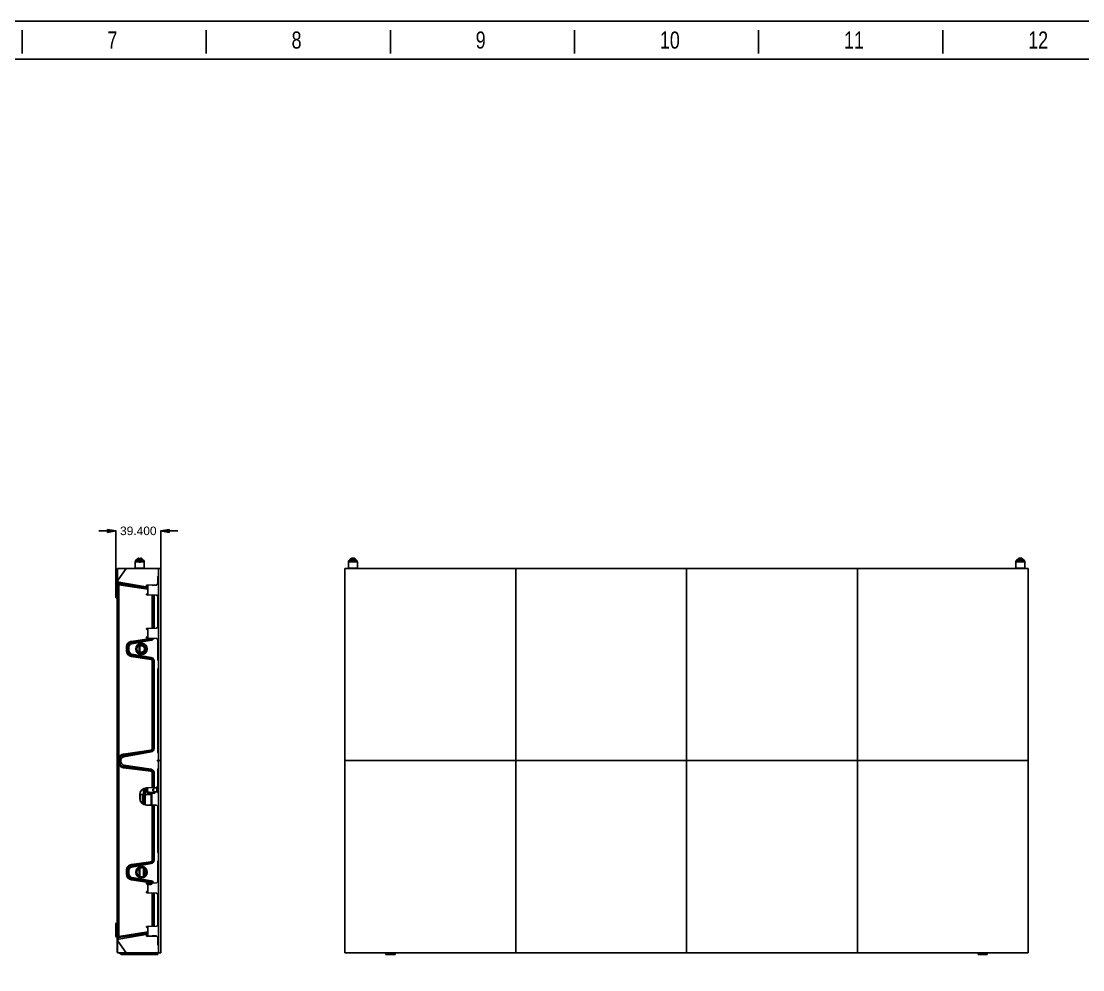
# Model space of a CAD drawing. Header units: millimetres. Extents: x 7531 to 19147, y 2539 to 6525.
# Drawn here: x 8500 to 9432, y 3041 to 3874 of the extents above; entities that cross this region are included whole.
import ezdxf

# ---------------------------------------------------------------- set-up
doc = ezdxf.new("R2010")
doc.units = ezdxf.units.MM
doc.linetypes.add('HIDDEN', pattern=[0.2, 0.1, -0.1])
for name, color, linetype in [('02___PRT_ALL_AXES', 7, 'Continuous'), ('BOARD_OUTLINE_00', 7, 'Continuous'), ('DEFAULT_2', 8, 'HIDDEN'), ('DIM', 4, 'Continuous')]:
    doc.layers.add(name, color=color, linetype=linetype)
doc.styles.add('CKSTANDARD', font='arial.ttf')
doc.styles.add('Roamns', font='romans.shx')
doc.styles.get("Standard").update_dxf_attribs({"font": 'arial.ttf'})
doc.dimstyles.new('03', dxfattribs={"dimscale": 3, "dimtxt": 2.5, "dimasz": 2.5, "dimexe": 0.125, "dimexo": 0.0625, "dimgap": 0.09, "dimtad": 0, "dimdec": 3, "dimzin": 4, "dimdsep": 46, "dimtxsty": 'Standard', "dimblk": 'CLOSED', "dimcen": 0.09, "dimclrd": 2, "dimclre": 2, "dimclrt": 4, "dimazin": 1, "dimtp": 0.01, "dimtm": 0.01, "dimtfac": 1, "dimtdec": 3, "dimtofl": 0, "dimtmove": 0, "dimatfit": 3, "dimldrblk": 'CLOSED', "dimfxl": 1, "dimtolj": 1, "dimtzin": 4, "dimarcsym": 0})

# ---------------------------------------------------------------- blocks, each defined once
blk = doc.blocks.new('_CLOSED')
at = {"color": 0, "linetype": 'ByBlock'}
for p, q in [((0, 0), (-1, 0.17)), ((-1, 0.17), (-1, -0.17)), ((-1, -0.17), (0, 0)), ((-1, 0), (0, 0))]:
    blk.add_line(p, q, dxfattribs=at)
blk = doc.blocks.new('*D100')
at = {"layer": 'Defpoints', "color": 0, "transparency": 16777216}
for p in [(8622.89, 3426.18), (8622.89, 3393.33), (8583.49, 3378.83)]:
    blk.add_point(p, dxfattribs=at)
at = {"layer": 'DIM', "color": 2, "lineweight": -2, "transparency": 16777216}
for p, q in [((8575.99, 3426.18), (8568.49, 3426.18)), ((8583.49, 3379.01), (8583.49, 3426.56)), ((8622.89, 3393.51), (8622.89, 3426.56)), ((8630.39, 3426.18), (8637.89, 3426.18))]:
    blk.add_line(p, q, dxfattribs=at)
at = {"layer": 'DIM', "color": 2, "lineweight": -2, "transparency": 16777216, "xscale": 7.5, "yscale": 7.5, "zscale": 7.5}
blk.add_blockref('_CLOSED', (8583.49, 3426.18), dxfattribs=at)
at = {"layer": 'DIM', "color": 2, "lineweight": -2, "transparency": 16777216, "xscale": 7.5, "yscale": 7.5, "zscale": 7.5, "rotation": 180}
blk.add_blockref('_CLOSED', (8622.89, 3426.18), dxfattribs=at)
at = {"layer": 'DIM', "color": 4, "transparency": 16777216, "insert": (8603.19, 3426.18), "char_height": 7.5, "attachment_point": 5}
blk.add_mtext('\\A1;39.400', dxfattribs=at)
blk = doc.blocks.new('standard template')
for p, q in [((18933, 30728), (18933, 30325)), ((22104, 30728), (22104, 30325)), ((25276, 30728), (25276, 30325)), ((28448, 30728), (28448, 30325)), ((31619, 30728), (31619, 30325)), ((34791, 30728), (34791, 30325))]:
    blk.add_line(p, q)
blk.add_lwpolyline([(37963, 4700), (-97, 4700), (-97, 30879), (37963, 30879)], close=True)
at = {"color": 7}
blk.add_lwpolyline([(456, 6674), (456, 5964), (456, 5254), (456, 30226), (37409, 30226), (37409, 5254)], dxfattribs=at)
at = {"style": 'CKSTANDARD', "width": 0.75}
for s, height, p in [('7', 295, (20403, 30408)), ('8', 295, (23575, 30408)), ('9', 295, (26746, 30408)), ('10', 294.8, (29918, 30408)), ('11', 294.8, (33090, 30408)), ('12', 294.8, (36261, 30408))]:
    blk.add_text(s, height=height, dxfattribs=at).set_placement(p)
at = {"style": 'Roamns'}
for tag, p in [('PAGE_NAME', (27466, 7594)), ('PROJECT_NAME', (27466, 6884)), ('DRAWN_NAME', (27466, 6174)), ('VERSION', (34241, 6174)), ('SELECT_DATA', (27466, 5464)), ('PAGE_NUMBER', (34241, 5464))]:
    blk.add_attdef(tag, p, '', height=285, dxfattribs=at)

msp = doc.modelspace()

# ---------------------------------------------------------------- linework, layer by layer
at = {"color": 7, "linetype": 'Continuous'}
for p, q in [((8602.45207, 3401.73953), (8601.12364, 3400.4111)), ((8603.88786, 3401.73953), (8602.45207, 3401.73953)), ((8603.88786, 3402.32531), (8603.86629, 3402.32531)), ((8603.88786, 3398.82531), (8603.88786, 3402.32531)), ((8605.08786, 3398.82531), (8605.08786, 3402.32531)), ((8605.10942, 3402.32531), (8605.08786, 3402.32531)), ((8606.52364, 3401.73953), (8605.08786, 3401.73953)), ((8606.52364, 3401.73953), (8607.85207, 3400.4111)), ((8793.48708, 3401.73953), (8789.59636, 3401.73953)), ((8791.70406, 3402.32531), (8791.37939, 3402.32531)), ((9379.48708, 3401.73953), (9375.59636, 3401.73953)), ((9377.70406, 3402.32531), (9377.37939, 3402.32531)), ((8584.92066, 3392.74799), (8584.9272, 3392.62626)), ((8584.9272, 3392.62626), (8585.80818, 3393.32531)), ((8584.9272, 3382.80815), (8584.9272, 3392.62626)), ((8585.05551, 3393.08524), (8585.00066, 3393.02835)), ((8585.05549, 3393.08527), (8585.358, 3393.32531)), ((8585.35874, 3393.32531), (8620.98786, 3393.32531)), ((8592.433, 3393.32531), (8585.62709, 3383.24353)), ((8600.53786, 3398.99689), (8600.53786, 3393.42531)), ((8603.88786, 3398.99689), (8600.53786, 3398.99689)), ((8600.53786, 3393.42531), (8608.43786, 3393.42531)), ((8601.12364, 3400.4111), (8603.88786, 3400.4111)), ((8605.08786, 3399.82531), (8603.88786, 3399.82531)), ((8605.08786, 3398.82531), (8603.88786, 3398.82531)), ((8605.08786, 3400.4111), (8607.85207, 3400.4111)), ((8608.43786, 3398.99689), (8605.08786, 3398.99689)), ((8608.43786, 3393.42531), (8608.43786, 3398.99689)), ((8620.98786, 3393.32531), (8620.98786, 3386.82531)), ((8622.88786, 3393.32531), (8622.88786, 3055.82531)), ((8784.54172, 3393.32531), (8784.54172, 3055.82531)), ((9384.54172, 3393.32531), (8784.54172, 3393.32531)), ((8787.59172, 3398.82531), (8787.59172, 3393.42531)), ((8787.63756, 3398.82531), (8787.59172, 3398.82531)), ((8787.59172, 3393.42531), (8795.49172, 3393.42531)), ((8787.63756, 3398.99689), (8787.63756, 3398.82531)), ((8795.44589, 3398.99689), (8787.63756, 3398.99689)), ((8788.23145, 3400.4111), (8788.54301, 3400.71716)), ((8788.23145, 3400.4111), (8794.852, 3400.4111)), ((8788.44136, 3400.61743), (8788.54291, 3400.71707)), ((8794.54044, 3400.71716), (8794.852, 3400.4111)), ((8794.74581, 3400.51554), (8794.852, 3400.4111)), ((8795.44589, 3398.99689), (8795.44589, 3398.82531)), ((8795.44589, 3398.82531), (8795.49172, 3398.82531)), ((8795.49172, 3398.82531), (8795.49172, 3393.42531)), ((8934.54172, 3393.32531), (8934.54172, 3055.82531)), ((9084.54172, 3393.32531), (9084.54172, 3055.82531)), ((9234.54172, 3393.32531), (9234.54172, 3055.82531)), ((9373.63756, 3398.82531), (9373.59172, 3398.82531)), ((9373.59172, 3398.82531), (9373.59172, 3393.42531)), ((9373.59172, 3393.42531), (9381.49172, 3393.42531)), ((9381.44589, 3398.99689), (9373.63756, 3398.99689)), ((9373.63756, 3398.99689), (9373.63756, 3398.82531)), ((9374.23145, 3400.4111), (9374.54301, 3400.71716)), ((9374.23145, 3400.4111), (9380.852, 3400.4111)), ((9374.44136, 3400.61743), (9374.54291, 3400.71707)), ((9380.54044, 3400.71716), (9380.852, 3400.4111)), ((9380.74581, 3400.51554), (9380.852, 3400.4111)), ((9381.44589, 3398.99689), (9381.44589, 3398.82531)), ((9381.44589, 3398.82531), (9381.49172, 3398.82531)), ((9381.49172, 3398.82531), (9381.49172, 3393.42531)), ((9384.54172, 3055.82531), (9384.54172, 3393.32531)), ((8584.48786, 3057.24038), (8584.48786, 3391.91024)), ((8585.62709, 3383.24353), (8584.9272, 3382.80815)), ((8620.98786, 3386.82531), (8620.18786, 3386.02531)), ((8620.18786, 3386.02531), (8620.18786, 3379.82932)), ((8583.48786, 3378.82531), (8583.94101, 3379.53662)), ((8583.48786, 3367.82531), (8583.48786, 3378.82531)), ((8583.48786, 3377.80019), (8583.94101, 3378.30316)), ((8583.48786, 3374.65374), (8583.94101, 3375.15671)), ((8584.48786, 3379.79162), (8583.94101, 3379.53662)), ((8583.94101, 3367.114), (8583.94101, 3379.53662)), ((8584.48786, 3378.48347), (8583.94101, 3378.30316)), ((8584.48786, 3375.33702), (8583.94101, 3375.15671)), ((8585.94859, 3378.83311), (8584.48786, 3378.83311)), ((8586.1498, 3381.26289), (8585.80367, 3381.04758)), ((8585.80367, 3381.04758), (8585.80367, 3379.92106)), ((8611.48786, 3376.07518), (8585.80367, 3379.92106)), ((8585.94859, 3378.83311), (8585.94859, 3226.87941)), ((8611.48786, 3375.00894), (8585.94859, 3378.83311)), ((8611.52298, 3376.78892), (8586.1498, 3381.26289)), ((8610.48786, 3378.57531), (8619.1882, 3378.80314)), ((8610.48786, 3378.57531), (8610.48786, 3377.8515)), ((8611.48751, 3376.82532), (8610.48786, 3377.8515)), ((8610.86673, 3377.46257), (8611.48786, 3377.44781)), ((8611.48786, 3377.04564), (8611.48786, 3378.6015)), ((8611.48786, 3371.82566), (8611.48786, 3376.79511)), ((8615.48786, 3378.45031), (8615.48786, 3378.70624)), ((8615.48786, 3378.45031), (8619.28786, 3378.45031)), ((8619.1882, 3378.80314), (8620.18786, 3379.82932)), ((8619.28786, 3378.90544), (8619.28786, 3378.45031)), ((8620.88786, 3312.30031), (8620.88786, 3381.32281)), ((8583.48786, 3367.82531), (8583.94101, 3367.114)), ((8584.48786, 3366.85901), (8583.94101, 3367.114)), ((8610.48786, 3370.79913), (8611.48751, 3371.8253)), ((8610.48786, 3370.79913), (8610.48786, 3370.07531)), ((8610.48786, 3370.07531), (8619.1882, 3369.84749)), ((8611.48786, 3371.82531), (8611.48786, 3370.32699)), ((8615.36273, 3340.70297), (8615.36273, 3369.94766)), ((8616.38413, 3340.72971), (8616.38413, 3369.92091)), ((8616.98786, 3340.74552), (8616.98786, 3369.9051)), ((8620.18786, 3368.82131), (8619.1882, 3369.84749)), ((8620.88786, 3369.37531), (8619.64817, 3369.37531)), ((8620.63786, 3368.88531), (8620.12551, 3368.88531)), ((8620.18786, 3368.82131), (8620.18786, 3341.82932)), ((8620.88786, 3368.62531), (8620.18786, 3368.62531)), ((8620.18786, 3366.62531), (8620.88786, 3366.62531)), ((8620.18786, 3366.36531), (8620.63786, 3366.36531)), ((8620.18786, 3365.87531), (8620.88786, 3365.87531)), ((8620.48786, 3368.88531), (8620.48786, 3368.62531)), ((8620.48786, 3366.62531), (8620.48786, 3366.36531)), ((8620.56786, 3368.82531), (8620.66786, 3368.82531)), ((8620.56786, 3366.42531), (8620.66786, 3366.42531)), ((8620.58786, 3368.62531), (8620.58786, 3368.82531)), ((8620.58786, 3366.42531), (8620.58786, 3366.62531)), ((8620.59786, 3366.62531), (8620.59786, 3368.62531)), ((8620.63786, 3369.37531), (8620.63786, 3370.40031)), ((8620.63786, 3370.40031), (8620.88786, 3370.40031)), ((8620.63786, 3369.17531), (8620.63786, 3368.88531)), ((8620.88786, 3369.17531), (8620.63786, 3369.17531)), ((8620.63786, 3366.36531), (8620.63786, 3366.07531)), ((8620.88786, 3366.07531), (8620.63786, 3366.07531)), ((8620.63786, 3365.87531), (8620.63786, 3364.85031)), ((8620.88786, 3364.85031), (8620.63786, 3364.85031)), ((8620.66786, 3369.17531), (8620.66786, 3368.82531)), ((8620.66786, 3368.88531), (8620.88786, 3368.88531)), ((8620.66786, 3366.42531), (8620.66786, 3366.07531)), ((8620.66786, 3366.36531), (8620.88786, 3366.36531)), ((8620.83786, 3369.17531), (8620.83786, 3368.88531)), ((8620.83786, 3366.07531), (8620.83786, 3366.36531)), ((8610.48786, 3340.57531), (8619.1882, 3340.80314)), ((8610.48786, 3340.57531), (8610.48786, 3339.8515)), ((8611.48751, 3338.82532), (8610.48786, 3339.8515)), ((8611.48786, 3339.12521), (8611.18783, 3339.13296)), ((8611.48786, 3340.32466), (8611.48786, 3338.82531)), ((8611.48786, 3338.82497), (8611.48786, 3333.82566)), ((8619.1882, 3340.80314), (8620.18786, 3341.82932)), ((8614.25401, 3331.80588), (8597.13427, 3329.24242)), ((8614.39892, 3330.76134), (8597.27919, 3328.19788)), ((8597.27919, 3328.19788), (8597.46691, 3327.13324)), ((8597.46691, 3327.13324), (8614.5088, 3330.13819)), ((8610.48786, 3332.79913), (8611.48751, 3333.8253)), ((8610.48786, 3332.79913), (8610.48786, 3332.07531)), ((8610.48786, 3332.07531), (8619.1882, 3331.84749)), ((8611.18782, 3333.51766), (8611.48786, 3333.52542)), ((8611.48786, 3333.61664), (8611.48786, 3332.32596)), ((8614.5088, 3330.13819), (8614.39892, 3330.76134)), ((8620.18786, 3330.82131), (8619.1882, 3331.84749)), ((8620.18786, 3330.82131), (8620.18786, 3313.00031)), ((8592.77115, 3324.17882), (8592.77115, 3320.97181)), ((8592.77115, 3324.17882), (8594.98786, 3324.17882)), ((8592.77115, 3320.97181), (8594.98786, 3320.97181)), ((8593.79255, 3324.17882), (8593.79255, 3320.97181)), ((8594.98786, 3320.97181), (8594.98786, 3324.17882)), ((8597.27919, 3316.95275), (8597.46691, 3318.01738)), ((8614.5088, 3315.01244), (8597.46691, 3318.01738)), ((8603.91926, 3325.992), (8603.91926, 3319.15864)), ((8604.48786, 3326.27717), (8604.48786, 3318.87345)), ((8597.13427, 3315.9082), (8614.25401, 3313.34474)), ((8597.27919, 3316.95275), (8614.39892, 3314.38929)), ((8614.5088, 3315.01244), (8614.39892, 3314.38929)), ((8615.36273, 3312.05801), (8615.36273, 3235.09261)), ((8615.36273, 3312.05801), (8616.98786, 3312.05801)), ((8616.38413, 3312.05801), (8616.38413, 3235.09261)), ((8616.98786, 3235.09261), (8616.98786, 3312.05801)), ((8620.98786, 3312.20031), (8620.18786, 3313.00031)), ((8620.88786, 3314.95031), (8620.98786, 3314.95031)), ((8620.88786, 3312.95031), (8620.98786, 3312.95031)), ((8620.98786, 3314.95031), (8620.98786, 3302.95031)), ((8620.98786, 3305.70031), (8620.18786, 3304.90031)), ((8620.18786, 3304.90031), (8620.18786, 3231.87531)), ((8620.88786, 3236.57781), (8620.88786, 3305.60031)), ((8620.88786, 3304.95031), (8620.98786, 3304.95031)), ((8620.88786, 3302.95031), (8620.98786, 3302.95031)), ((8620.63786, 3252.02531), (8620.63786, 3253.05031)), ((8620.63786, 3253.05031), (8620.88786, 3253.05031)), ((8620.88786, 3252.02531), (8620.18786, 3252.02531)), ((8620.63786, 3251.53531), (8620.18786, 3251.53531)), ((8620.88786, 3251.27531), (8620.18786, 3251.27531)), ((8620.18786, 3249.27531), (8620.88786, 3249.27531)), ((8620.18786, 3249.01531), (8620.63786, 3249.01531)), ((8620.18786, 3248.52531), (8620.88786, 3248.52531)), ((8620.48786, 3251.53531), (8620.48786, 3251.27531)), ((8620.48786, 3249.27531), (8620.48786, 3249.01531)), ((8620.56786, 3251.47531), (8620.66786, 3251.47531)), ((8620.56786, 3249.07531), (8620.66786, 3249.07531)), ((8620.58786, 3251.27531), (8620.58786, 3251.47531)), ((8620.58786, 3249.07531), (8620.58786, 3249.27531)), ((8620.59786, 3249.27531), (8620.59786, 3251.27531)), ((8620.63786, 3251.82531), (8620.63786, 3251.53531)), ((8620.88786, 3251.82531), (8620.63786, 3251.82531)), ((8620.63786, 3249.01531), (8620.63786, 3248.72531)), ((8620.88786, 3248.72531), (8620.63786, 3248.72531)), ((8620.63786, 3248.52531), (8620.63786, 3247.50031)), ((8620.88786, 3247.50031), (8620.63786, 3247.50031)), ((8620.66786, 3251.82531), (8620.66786, 3251.47531)), ((8620.66786, 3251.53531), (8620.88786, 3251.53531)), ((8620.66786, 3249.07531), (8620.66786, 3248.72531)), ((8620.66786, 3249.01531), (8620.88786, 3249.01531)), ((8620.83786, 3251.82531), (8620.83786, 3251.53531)), ((8620.83786, 3248.72531), (8620.83786, 3249.01531)), ((8615.36273, 3235.09261), (8616.98786, 3235.09261)), ((8585.94859, 3226.87941), (8584.48786, 3226.87942)), ((8587.98786, 3224.94453), (8584.48786, 3224.94453)), ((8585.76576, 3224.94453), (8585.76576, 3223.56193)), ((8586.60432, 3224.94453), (8586.60432, 3223.56193)), ((8587.98786, 3223.56193), (8587.98786, 3224.94453)), ((8614.25401, 3233.80588), (8590.1023, 3230.18948)), ((8614.39892, 3232.76134), (8590.24721, 3229.14493)), ((8590.24721, 3229.14493), (8590.46691, 3227.89895)), ((8590.46691, 3227.89895), (8614.5088, 3232.13819)), ((8614.5088, 3232.13819), (8614.39892, 3232.76134)), ((8620.98786, 3231.07531), (8620.18786, 3231.87531)), ((9384.54172, 3224.57531), (8784.54172, 3224.57531)), ((8587.98786, 3223.56193), (8584.48786, 3223.56193)), ((8585.9486, 3221.62711), (8584.48786, 3221.62712)), ((8585.9486, 3221.62711), (8585.94859, 3070.31751)), ((8590.22725, 3218.29979), (8614.22335, 3215.28782)), ((8590.34738, 3219.34841), (8590.53702, 3220.596)), ((8590.34738, 3219.34841), (8614.34348, 3216.33643)), ((8614.4387, 3216.9628), (8590.53702, 3220.596)), ((8614.4387, 3216.9628), (8614.34348, 3216.33643)), ((8620.98786, 3218.07531), (8620.18786, 3217.27531)), ((8620.18786, 3217.27531), (8620.18786, 3201.84936)), ((8615.36273, 3213.99687), (8616.98786, 3213.99687)), ((8615.36273, 3213.99687), (8615.36273, 3200.76513)), ((8616.38413, 3213.99687), (8616.38413, 3200.78296)), ((8616.98786, 3200.7935), (8616.98786, 3213.99687)), ((8620.88786, 3143.55031), (8620.88786, 3212.57281)), ((8607.63786, 3186.20152), (8607.63786, 3199.94911)), ((8609.23786, 3200.54233), (8609.23786, 3185.6083)), ((8610.20786, 3199.87531), (8609.23786, 3199.87531)), ((8609.33786, 3200.42531), (8609.28786, 3200.47531)), ((8609.28786, 3200.42531), (8609.53786, 3200.42531)), ((8609.28786, 3197.32531), (8609.53786, 3197.32531)), ((8609.28786, 3197.27531), (8609.33786, 3197.32531)), ((8611.18786, 3197.12531), (8609.28786, 3197.12531)), ((8609.45786, 3200.07531), (8609.45786, 3200.42531)), ((8609.53786, 3200.07531), (8609.45786, 3200.07531)), ((8609.53786, 3197.67531), (8609.45786, 3197.67531)), ((8609.45786, 3197.32531), (8609.45786, 3197.67531)), ((8609.47786, 3200.07531), (8609.47786, 3199.87531)), ((8609.47786, 3197.87531), (8609.47786, 3197.67531)), ((8609.52786, 3199.87531), (8609.52786, 3197.87531)), ((8609.52786, 3197.87531), (8610.20786, 3197.87531)), ((8609.53786, 3200.42531), (8609.53786, 3199.87531)), ((8609.53786, 3197.87531), (8609.53786, 3197.32531)), ((8610.40786, 3199.67531), (8610.20786, 3199.87531)), ((8610.20786, 3197.87531), (8610.40786, 3198.07531)), ((8610.38314, 3200.67822), (8619.18801, 3200.8319)), ((8610.40786, 3199.67531), (8610.40786, 3198.07531)), ((8611.18786, 3194.67531), (8611.18786, 3200.62531)), ((8611.18786, 3196.95531), (8613.08786, 3196.95531)), ((8611.18786, 3196.75531), (8612.59786, 3196.75531)), ((8612.28786, 3196.75531), (8612.28786, 3196.55531)), ((8612.59786, 3196.55531), (8612.59786, 3196.75531)), ((8613.08786, 3196.95531), (8613.43786, 3196.60531)), ((8615.84786, 3199.62531), (8616.59786, 3199.62531)), ((8615.84786, 3198.12531), (8615.84786, 3199.62531)), ((8616.59786, 3198.12531), (8615.84786, 3198.12531)), ((8616.04786, 3198.12531), (8616.04786, 3199.62531)), ((8616.59786, 3197.02531), (8616.59786, 3200.72531)), ((8616.59786, 3200.62531), (8620.88786, 3200.62531)), ((8616.59786, 3197.12531), (8620.88786, 3197.12531)), ((8617.08786, 3197.02531), (8616.59786, 3197.02531)), ((8617.08786, 3197.02531), (8617.58786, 3196.52531)), ((8617.08786, 3197.02531), (8617.08786, 3196.12531)), ((8619.18801, 3200.8319), (8620.18786, 3201.84936)), ((8619.56786, 3197.12531), (8619.56786, 3200.62531)), ((8620.63786, 3200.13531), (8619.56786, 3200.13531)), ((8619.56786, 3197.61531), (8620.63786, 3197.61531)), ((8619.91786, 3199.87531), (8619.71786, 3199.67531)), ((8619.71786, 3198.07531), (8619.71786, 3199.67531)), ((8619.71786, 3198.07531), (8619.91786, 3197.87531)), ((8620.88786, 3199.87531), (8619.91786, 3199.87531)), ((8619.91786, 3197.87531), (8620.88786, 3197.87531)), ((8620.48786, 3200.13531), (8620.48786, 3199.87531)), ((8620.48786, 3197.87531), (8620.48786, 3197.61531)), ((8620.56786, 3200.07531), (8620.66786, 3200.07531)), ((8620.56786, 3197.67531), (8620.66786, 3197.67531)), ((8620.58786, 3199.87531), (8620.58786, 3200.07531)), ((8620.58786, 3197.67531), (8620.58786, 3197.87531)), ((8620.59786, 3197.87531), (8620.59786, 3199.87531)), ((8620.63786, 3201.65031), (8620.88786, 3201.65031)), ((8620.63786, 3200.62531), (8620.63786, 3201.65031)), ((8620.88786, 3200.42531), (8620.63786, 3200.42531)), ((8620.63786, 3200.42531), (8620.63786, 3200.13531)), ((8620.63786, 3197.61531), (8620.63786, 3197.32531)), ((8620.88786, 3197.32531), (8620.63786, 3197.32531)), ((8620.63786, 3197.12531), (8620.63786, 3196.10031)), ((8620.66786, 3200.42531), (8620.66786, 3200.07531)), ((8620.66786, 3200.13531), (8620.88786, 3200.13531)), ((8620.66786, 3197.67531), (8620.66786, 3197.32531)), ((8620.66786, 3197.61531), (8620.88786, 3197.61531)), ((8620.83786, 3200.42531), (8620.83786, 3200.13531)), ((8620.83786, 3197.32531), (8620.83786, 3197.61531)), ((8604.48786, 3191.4715), (8604.48786, 3194.67913)), ((8605.23786, 3194.74962), (8607.43786, 3194.74962)), ((8605.23786, 3194.74962), (8605.23786, 3188.5768)), ((8605.43636, 3188.24962), (8607.43786, 3188.24962)), ((8605.93786, 3187.56784), (8605.93786, 3188.24962)), ((8607.63786, 3194.39962), (8607.13786, 3194.39962)), ((8607.13786, 3194.39962), (8607.13786, 3188.59962)), ((8607.63786, 3188.59962), (8607.13786, 3188.59962)), ((8607.33786, 3188.24962), (8607.33786, 3187.32326)), ((8607.63786, 3187.32326), (8607.33786, 3187.32326)), ((8607.43786, 3194.74962), (8607.43786, 3194.39962)), ((8607.43786, 3188.59962), (8607.43786, 3188.24962)), ((8609.28786, 3196.02531), (8609.23786, 3196.02531)), ((8609.28786, 3195.42531), (8609.23786, 3195.42531)), ((8609.23786, 3193.90531), (8609.38786, 3193.90531)), ((8609.28786, 3194.67531), (8613.58786, 3194.67531)), ((8609.38786, 3194.67531), (8609.38786, 3193.90531)), ((8612.59786, 3196.55531), (8611.18786, 3196.55531)), ((8611.73786, 3195.97531), (8611.18786, 3195.97531)), ((8611.73786, 3195.97531), (8611.73786, 3195.47531)), ((8613.33786, 3195.68531), (8611.73786, 3195.68531)), ((8611.73786, 3195.47531), (8613.58786, 3195.47531)), ((8613.33786, 3195.47531), (8613.33786, 3195.68531)), ((8613.43786, 3196.60531), (8615.43786, 3196.60531)), ((8613.58786, 3194.67531), (8613.58786, 3195.47531)), ((8614.56402, 3185.39943), (8614.56402, 3196.60531)), ((8614.58786, 3196.60531), (8614.58786, 3196.12531)), ((8614.58786, 3196.12531), (8617.58786, 3196.12531)), ((8615.03786, 3185.39116), (8615.03786, 3196.12531)), ((8615.43786, 3196.60531), (8616.59786, 3196.12531)), ((8617.58786, 3196.12531), (8617.58786, 3196.52531)), ((8620.88786, 3196.10031), (8620.63786, 3196.10031)), ((8610.38314, 3185.47241), (8619.18801, 3185.31872)), ((8615.36273, 3185.38549), (8615.36273, 3137.09261)), ((8616.38413, 3185.36766), (8616.38413, 3137.09261)), ((8616.98786, 3137.09261), (8616.98786, 3185.35712)), ((8620.18786, 3184.30127), (8619.18801, 3185.31872)), ((8620.18786, 3184.30127), (8620.18786, 3144.25031)), ((8620.98786, 3143.45031), (8620.18786, 3144.25031)), ((8620.88786, 3146.20031), (8620.98786, 3146.20031)), ((8620.88786, 3144.20031), (8620.98786, 3144.20031)), ((8620.98786, 3146.20031), (8620.98786, 3134.20031)), ((8614.25401, 3135.80588), (8597.13427, 3133.24242)), ((8614.39892, 3134.76134), (8597.27919, 3132.19788)), ((8597.27919, 3132.19788), (8597.46691, 3131.13324)), ((8597.46691, 3131.13324), (8614.5088, 3134.13819)), ((8614.5088, 3134.13819), (8614.39892, 3134.76134)), ((8615.36273, 3137.09261), (8616.98786, 3137.09261)), ((8620.98786, 3136.95031), (8620.18786, 3136.15031)), ((8620.18786, 3136.15031), (8620.18786, 3118.32932)), ((8620.88786, 3067.82781), (8620.88786, 3136.85031)), ((8620.88786, 3136.20031), (8620.98786, 3136.20031)), ((8620.88786, 3134.20031), (8620.98786, 3134.20031)), ((8592.77115, 3128.17882), (8594.98786, 3128.17882)), ((8592.77115, 3128.17882), (8592.77115, 3124.97181)), ((8592.77115, 3124.97181), (8594.98786, 3124.97181)), ((8593.79255, 3128.17882), (8593.79255, 3124.97181)), ((8594.98786, 3124.97181), (8594.98786, 3128.17882)), ((8603.91926, 3129.992), (8603.91926, 3123.15864)), ((8604.48786, 3130.27717), (8604.48786, 3122.87345)), ((8607.63786, 3122.93815), (8607.63786, 3130.21247)), ((8609.23786, 3128.90087), (8609.23786, 3124.24978)), ((8609.69191, 3128.07398), (8609.23786, 3128.07398)), ((8597.13427, 3119.9082), (8614.25401, 3117.34474)), ((8597.27919, 3120.95275), (8597.46691, 3122.01738)), ((8597.27919, 3120.95275), (8614.39892, 3118.38929)), ((8614.5088, 3119.01244), (8597.46691, 3122.01738)), ((8610.48786, 3117.07531), (8619.1882, 3117.30314)), ((8610.48786, 3116.3515), (8610.48786, 3117.07531)), ((8611.48751, 3115.32532), (8610.48786, 3116.3515)), ((8611.48786, 3115.62521), (8611.18783, 3115.63296)), ((8614.56402, 3115.85445), (8611.4843, 3115.69304)), ((8611.48786, 3116.82466), (8611.48786, 3115.32531)), ((8611.48786, 3115.32497), (8611.48786, 3110.32566)), ((8614.5088, 3119.01244), (8614.39892, 3118.38929)), ((8614.56402, 3115.85445), (8614.56402, 3117.18205)), ((8615.03786, 3116.35376), (8615.03786, 3117.19446)), ((8619.1882, 3117.30314), (8620.18786, 3118.32932)), ((8610.48786, 3109.29913), (8611.48751, 3110.3253)), ((8610.48786, 3108.57531), (8610.48786, 3109.29913)), ((8610.48786, 3108.57531), (8619.1882, 3108.34749)), ((8611.48786, 3110.02542), (8611.18783, 3110.01767)), ((8611.48786, 3110.11703), (8611.48786, 3108.82596)), ((8615.36273, 3079.20297), (8615.36273, 3108.44766)), ((8616.38413, 3079.22971), (8616.38413, 3108.42091)), ((8616.98786, 3079.24552), (8616.98786, 3108.4051)), ((8620.18786, 3107.32131), (8619.1882, 3108.34749)), ((8620.18786, 3107.32131), (8620.18786, 3080.32932)), ((8583.48786, 3081.32531), (8583.94101, 3082.03662)), ((8583.48786, 3070.32531), (8583.48786, 3081.32531)), ((8584.48786, 3082.29162), (8583.94101, 3082.03662)), ((8583.94101, 3069.614), (8583.94101, 3082.03662)), ((8610.48786, 3079.07531), (8619.1882, 3079.30314)), ((8610.48786, 3078.3515), (8610.48786, 3079.07531)), ((8611.48751, 3077.32532), (8610.48786, 3078.3515)), ((8611.48786, 3078.82363), (8611.48786, 3077.32531)), ((8611.48786, 3077.32497), (8611.48786, 3072.35551)), ((8619.1882, 3079.30314), (8620.18786, 3080.32932)), ((8619.64817, 3079.77531), (8620.88786, 3079.77531)), ((8620.12551, 3080.26531), (8620.63786, 3080.26531)), ((8620.88786, 3083.27531), (8620.18786, 3083.27531)), ((8620.63786, 3082.78531), (8620.18786, 3082.78531)), ((8620.88786, 3082.52531), (8620.18786, 3082.52531)), ((8620.18786, 3080.52531), (8620.88786, 3080.52531)), ((8620.48786, 3082.78531), (8620.48786, 3082.52531)), ((8620.48786, 3080.52531), (8620.48786, 3080.26531)), ((8620.56786, 3082.72531), (8620.66786, 3082.72531)), ((8620.56786, 3080.32531), (8620.66786, 3080.32531)), ((8620.58786, 3082.52531), (8620.58786, 3082.72531)), ((8620.58786, 3080.32531), (8620.58786, 3080.52531)), ((8620.59786, 3080.52531), (8620.59786, 3082.52531)), ((8620.63786, 3084.30031), (8620.88786, 3084.30031)), ((8620.63786, 3083.27531), (8620.63786, 3084.30031)), ((8620.88786, 3083.07531), (8620.63786, 3083.07531)), ((8620.63786, 3083.07531), (8620.63786, 3082.78531)), ((8620.63786, 3080.26531), (8620.63786, 3079.97531)), ((8620.88786, 3079.97531), (8620.63786, 3079.97531)), ((8620.63786, 3079.77531), (8620.63786, 3078.75031)), ((8620.88786, 3078.75031), (8620.63786, 3078.75031)), ((8620.66786, 3083.07531), (8620.66786, 3082.72531)), ((8620.66786, 3082.78531), (8620.88786, 3082.78531)), ((8620.66786, 3080.32531), (8620.66786, 3079.97531)), ((8620.66786, 3080.26531), (8620.88786, 3080.26531)), ((8620.83786, 3083.07531), (8620.83786, 3082.78531)), ((8620.83786, 3079.97531), (8620.83786, 3080.26531)), ((8583.48786, 3074.49689), (8583.94101, 3073.99391)), ((8583.48786, 3071.35044), (8583.94101, 3070.84747)), ((8583.48786, 3070.32531), (8583.94101, 3069.614)), ((8584.48786, 3073.8136), (8583.94101, 3073.99391)), ((8584.48786, 3070.66716), (8583.94101, 3070.84747)), ((8584.48786, 3069.35901), (8583.94101, 3069.614)), ((8585.94859, 3070.31751), (8584.48786, 3070.31751)), ((8584.9272, 3066.34248), (8585.62709, 3065.9071)), ((8584.9272, 3056.52436), (8584.9272, 3066.34248)), ((8585.80367, 3069.22957), (8611.48786, 3073.07544)), ((8585.80367, 3069.22957), (8585.80367, 3068.10305)), ((8585.80367, 3068.10305), (8586.1498, 3067.88773)), ((8585.94859, 3070.31751), (8611.48786, 3074.14169)), ((8586.1498, 3067.88773), (8611.52298, 3072.36171)), ((8610.48786, 3071.29913), (8611.52298, 3072.36171)), ((8610.48786, 3070.57531), (8610.48786, 3071.29913)), ((8619.1882, 3070.34749), (8610.48786, 3070.57531)), ((8611.48786, 3071.70281), (8610.86673, 3071.68805)), ((8611.48786, 3070.54913), (8611.48786, 3072.32531)), ((8615.48786, 3070.70031), (8619.28786, 3070.70031)), ((8615.48786, 3070.44438), (8615.48786, 3070.70028)), ((8620.18786, 3069.32131), (8619.1882, 3070.34749)), ((8619.28786, 3070.70027), (8619.28786, 3070.24519)), ((8620.18786, 3069.32131), (8620.18786, 3063.12531)), ((8592.433, 3055.82531), (8585.62709, 3065.9071)), ((8620.98786, 3062.32531), (8620.18786, 3063.12531)), ((8620.98786, 3062.32531), (8620.98786, 3055.82531)), ((8584.92065, 3056.40289), (8584.9272, 3056.52436)), ((8585.80818, 3055.82531), (8584.9272, 3056.52436)), ((8585.358, 3055.82531), (8585.05549, 3056.06535)), ((8620.98786, 3055.82531), (8585.35874, 3055.82531)), ((8586.48786, 3055.82531), (8588.48786, 3054.32531)), ((8620.18786, 3054.32531), (8588.48786, 3054.32531)), ((8620.18786, 3055.82531), (8620.18786, 3054.32531)), ((8784.54172, 3055.82531), (9384.54172, 3055.82531)), ((8820.51554, 3055.82531), (8820.54172, 3054.32531)), ((8820.54172, 3054.32531), (8828.54172, 3054.32531)), ((8828.56791, 3055.82531), (8828.54172, 3054.32531)), ((9340.51554, 3055.82531), (9340.54172, 3054.32531)), ((9340.54172, 3054.32531), (9348.54172, 3054.32531)), ((9348.56791, 3055.82531), (9348.54172, 3054.32531))]:
    msp.add_line(p, q, dxfattribs=at)
for centre, radius in [((8605.98786, 3322.57531), 5), ((8605.98786, 3322.57531), 4), ((8605.98786, 3126.57531), 5), ((8605.98786, 3126.57531), 4)]:
    msp.add_circle(centre, radius, dxfattribs=at)
for centre, radius, start, end in [((8603.86628, 3400.32531), 2, 90, 135), ((8605.10943, 3400.32531), 2, 45, 90), ((8840.05553, 3348.94786), 73.028, 133.70587307, 133.96344633), ((8790.96794, 3400.30412), 1.98535, 131.38471452, 133.69744041), ((8791.36922, 3388.21644), 14.10888, 89.95869278, 90.41134236), ((8791.36921, 3388.21795), 14.10737, 89.95865651, 90.41135459), ((8791.71423, 3388.21644), 14.10888, 89.58865764, 90.04130722), ((8791.71424, 3388.21795), 14.10737, 89.58864541, 90.04134349), ((8792.11547, 3400.30409), 1.98539, 46.30255137, 48.61522337), ((8743.02809, 3348.94804), 73.02774, 46.03655322, 46.2941274), ((9426.05553, 3348.94786), 73.028, 133.70587307, 133.96344633), ((9376.96794, 3400.30412), 1.98535, 131.38471452, 133.69744041), ((9377.36922, 3388.21644), 14.10888, 89.95869278, 90.41134236), ((9377.36921, 3388.21795), 14.10737, 89.95865651, 90.41135459), ((9377.71423, 3388.21644), 14.10888, 89.58865764, 90.04130722), ((9377.71424, 3388.21795), 14.10737, 89.58864541, 90.04134349), ((9378.11547, 3400.30409), 1.98539, 46.30255137, 48.61522337), ((9329.02809, 3348.94804), 73.02774, 46.03655322, 46.2941274), ((8585.98786, 3391.91024), 1.5, 128.35711554, 180), ((8602.53786, 3398.99689), 2, 135, 180), ((8606.43786, 3398.99689), 2, 0, 45), ((8788.59172, 3398.82531), 1, 161.47484867, 180), ((8789.61446, 3398.99678), 1.97691, 175.75694719, 179.99697706), ((8883.5721, 3303.92927), 135.64079, 133.99327317, 134.47466165), ((8699.51099, 3303.92891), 135.6413, 45.52533925, 46.0067259), ((8794.49172, 3398.82531), 1, 0, 18.52515114), ((8793.46898, 3398.99678), 1.97691, 0.00302294, 4.24305271), ((9374.59172, 3398.82531), 1, 161.47484867, 180), ((9375.61446, 3398.99678), 1.97691, 175.75694719, 179.99697706), ((9469.5721, 3303.92927), 135.64079, 133.99327317, 134.47466165), ((9285.51099, 3303.92891), 135.6413, 45.52533925, 46.0067259), ((9380.49172, 3398.82531), 1, 0, 18.52515114), ((9379.46898, 3398.99678), 1.97691, 0.00302294, 4.24305271), ((8620.56786, 3368.72531), 0.1, 90, 143.26172897), ((8620.56786, 3368.72531), 0.1, 216.73704351, 270), ((8620.56786, 3366.52531), 0.1, 90, 143.26172897), ((8620.56786, 3366.52531), 0.1, 216.73704351, 270), ((8620.53786, 3368.98531), 0.35, 278.2132107, 343.39736196), ((8620.53786, 3366.26531), 0.35, 16.29090732, 81.7867893), ((8597.98786, 3324.17882), 3, 100, 180), ((8560.4413, 3323.74928), 54.41246, 7.8512107, 8.51482785), ((8581.2668, 3326.62745), 33.38902, 7.11203505, 7.84023105), ((8613.98786, 3333.09261), 3, 280, 336.813785), ((8614.02103, 3333.09392), 2.36347, 325.62591632, 330.46809554), ((8597.89177, 3320.97255), 5.12065, 180.00829484, 261.49308141), ((8597.85284, 3320.97236), 4.06032, 180.00785239, 261.8779868), ((8597.98786, 3320.97181), 3, 180, 260), ((8605.98786, 3322.57531), 2.75, 236.84810028, 123.15189872), ((8613.98786, 3312.05801), 3, 0, 80), ((8620.56786, 3251.37531), 0.1, 90, 143.26172897), ((8620.56786, 3251.37531), 0.1, 216.73704351, 270), ((8620.56786, 3249.17531), 0.1, 90, 143.26172897), ((8620.56786, 3249.17531), 0.1, 216.73704351, 270), ((8620.53786, 3251.63531), 0.35, 278.2132107, 343.39736196), ((8620.53786, 3248.91531), 0.35, 16.29090732, 81.7867893), ((8613.98786, 3235.09261), 3, 280, 0), ((8590.98786, 3224.94453), 3, 100, 180), ((8590.84809, 3223.56259), 4.24381, 180.00891057, 263.22410512), ((8590.98786, 3223.56193), 3, 180, 261.35686041), ((8613.98786, 3213.99687), 3, 0, 81.35686041), ((8610.48786, 3194.67913), 6, 91, 180), ((8612.59786, 3196.11531), 0.64, 317.75274233, 90.00000871), ((8620.56786, 3199.97531), 0.1, 90, 143.26172897), ((8620.56786, 3199.97531), 0.1, 216.73704351, 270), ((8620.56786, 3197.77531), 0.1, 90, 143.26172897), ((8620.56786, 3197.77531), 0.1, 216.73704351, 270), ((8620.53786, 3200.23531), 0.35, 278.2132107, 343.39736196), ((8620.53786, 3197.51531), 0.35, 16.29090732, 81.7867893), ((8610.48786, 3191.4715), 6, 180, 269), ((8612.59786, 3196.11531), 0.44, 282.19002439, 90.00000871), ((8613.98786, 3137.09261), 3, 280, 0), ((8597.89177, 3124.97255), 5.12065, 180.00829484, 261.49308141), ((8597.85284, 3124.97236), 4.06032, 180.00785239, 261.8779868), ((8597.98786, 3128.17882), 3, 100, 180), ((8597.98786, 3124.97181), 3, 180, 260), ((8560.44131, 3125.40134), 54.41245, 351.48517201, 352.14878932), ((8581.26681, 3122.52318), 33.38901, 352.15976897, 352.88796513), ((8613.98786, 3116.05801), 3, 23.186215, 80), ((8614.53786, 3116.35376), 0.5, 273, 0), ((8620.56786, 3082.62531), 0.1, 90, 143.26172897), ((8620.56786, 3082.62531), 0.1, 216.73704351, 270), ((8620.56786, 3080.42531), 0.1, 90, 143.26172897), ((8620.56786, 3080.42531), 0.1, 216.73704351, 270), ((8620.53786, 3082.88531), 0.35, 278.2132107, 343.39736196), ((8620.53786, 3080.16531), 0.35, 16.29090732, 81.7867893), ((8585.98786, 3057.24038), 1.5, 180, 231.64288447), ((8585.65857, 3057.60911), 1.30828, 231.20115183, 236.01101572)]:
    msp.add_arc(centre, radius, start, end, dxfattribs=at)
for centre, major_axis, start_param, end_param in [((8587.68298, 3383.1466), (-2.29387, -1.42693), 5.390403777, 6.837591462), ((8587.68298, 3066.00403), (2.29387, -1.42693), 8.870371806, 10.317559491)]:
    msp.add_ellipse(centre, major_axis=major_axis, ratio=0.555252671, start_param=start_param, end_param=end_param, dxfattribs=at)
for points, knots in [([(8789.65541, 3401.79371), (8789.76392, 3401.88932), (8790.00268, 3402.0573), (8790.40517, 3402.22729), (8790.76191, 3402.2991), (8791.05066, 3402.32147), (8791.19551, 3402.32438), (8791.26793, 3402.32495)], [0, 0, 0, 0, 0.249910383, 0.499800435, 0.749754524, 0.874871382, 1, 1, 1, 1]), ([(8791.81552, 3402.32495), (8791.88794, 3402.32438), (8792.03279, 3402.32147), (8792.32154, 3402.2991), (8792.67828, 3402.22729), (8793.08077, 3402.0573), (8793.31953, 3401.88932), (8793.42804, 3401.79371)], [0, 0, 0, 0, 0.125128797, 0.250245895, 0.500201427, 0.750091747, 1, 1, 1, 1]), ([(9375.65541, 3401.79371), (9375.76392, 3401.88932), (9376.00268, 3402.0573), (9376.40517, 3402.22729), (9376.76191, 3402.2991), (9377.05066, 3402.32147), (9377.19551, 3402.32438), (9377.26793, 3402.32495)], [0, 0, 0, 0, 0.249910383, 0.499800435, 0.749754524, 0.874871382, 1, 1, 1, 1]), ([(9377.81552, 3402.32495), (9377.88794, 3402.32438), (9378.03279, 3402.32147), (9378.32154, 3402.2991), (9378.67828, 3402.22729), (9379.08077, 3402.0573), (9379.31953, 3401.88932), (9379.42804, 3401.79371)], [0, 0, 0, 0, 0.125128797, 0.250245895, 0.500201427, 0.750091747, 1, 1, 1, 1]), ([(8584.48786, 3391.91024), (8584.48786, 3392.0449), (8584.58104, 3392.33653), (8584.79949, 3392.54006), (8584.9272, 3392.62626)], [0, 0, 0, 0, 0.466375891, 1, 1, 1, 1]), ([(8585.00066, 3393.02835), (8584.98759, 3393.01072), (8584.93731, 3392.92567), (8584.92188, 3392.82418), (8584.92066, 3392.74799)], [0, 0, 0, 0, 0.223607004, 1, 1, 1, 1]), ([(8788.23145, 3400.4111), (8788.1467, 3400.32771), (8787.99176, 3400.1454), (8787.81214, 3399.83513), (8787.69089, 3399.49772), (8787.65177, 3399.26163), (8787.64298, 3399.14305)], [0, 0, 0, 0, 0.249999873, 0.499983963, 0.749967004, 1, 1, 1, 1]), ([(8795.44047, 3399.14305), (8795.43168, 3399.26163), (8795.39256, 3399.49772), (8795.27131, 3399.83513), (8795.09169, 3400.1454), (8794.93674, 3400.32771), (8794.852, 3400.4111)], [0, 0, 0, 0, 0.250032996, 0.500016037, 0.750000127, 1, 1, 1, 1]), ([(9374.23145, 3400.4111), (9374.1467, 3400.32771), (9373.99176, 3400.1454), (9373.81214, 3399.83513), (9373.69089, 3399.49772), (9373.65177, 3399.26163), (9373.64298, 3399.14305)], [0, 0, 0, 0, 0.249999873, 0.499983963, 0.749967004, 1, 1, 1, 1]), ([(9381.44047, 3399.14305), (9381.43168, 3399.26163), (9381.39256, 3399.49772), (9381.27131, 3399.83513), (9381.09169, 3400.1454), (9380.93674, 3400.32771), (9380.852, 3400.4111)], [0, 0, 0, 0, 0.250032996, 0.500016037, 0.750000127, 1, 1, 1, 1]), ([(8584.9272, 3382.80815), (8584.79949, 3382.72194), (8584.58104, 3382.51841), (8584.48786, 3382.22679), (8584.48786, 3382.09213)], [0, 0, 0, 0, 0.533624111, 1, 1, 1, 1]), ([(8585.80367, 3379.92106), (8585.62869, 3379.93625), (8585.29441, 3380.00779), (8584.8631, 3380.23476), (8584.56462, 3380.56358), (8584.48786, 3380.83734), (8584.48786, 3380.9656)], [0, 0, 0, 0, 0.288724522, 0.55466149, 0.789164618, 1, 1, 1, 1]), ([(8585.80367, 3381.04758), (8585.66653, 3381.05949), (8585.1919, 3381.14476), (8584.7133, 3381.44477), (8584.5645, 3381.76104)], [0, 0, 0, 0, 0.282558588, 1, 1, 1, 1]), ([(8585.80367, 3381.04758), (8585.56301, 3381.24346), (8585.17591, 3381.73129), (8584.96054, 3382.32012), (8584.93242, 3382.61721)], [0, 0, 0, 0, 0.509769444, 1, 1, 1, 1]), ([(8585.80367, 3379.92106), (8585.81294, 3379.84244), (8585.85827, 3379.4794), (8585.9084, 3379.11697), (8585.9486, 3378.83311)], [0, 0, 0, 0, 0.216369318, 1, 1, 1, 1]), ([(8597.13427, 3329.24242), (8596.53678, 3329.15288), (8595.36378, 3328.75692), (8593.92979, 3327.59059), (8592.98903, 3326.0002), (8592.77118, 3324.78241), (8592.77115, 3324.17882)], [0, 0, 0, 0, 0.25019799, 0.500183841, 0.750039822, 1, 1, 1, 1]), ([(8597.27919, 3328.19788), (8596.80278, 3328.12974), (8595.86632, 3327.8198), (8594.71984, 3326.89532), (8593.96699, 3325.62999), (8593.79257, 3324.6597), (8593.79255, 3324.17882)], [0, 0, 0, 0, 0.250174249, 0.500152585, 0.75001756, 1, 1, 1, 1]), ([(8597.13427, 3329.24242), (8597.14862, 3329.14653), (8597.1997, 3328.79874), (8597.24802, 3328.45052), (8597.27919, 3328.19788)], [0, 0, 0, 0, 0.275838104, 1, 1, 1, 1]), ([(8597.13427, 3315.9082), (8597.14862, 3316.0041), (8597.1997, 3316.35188), (8597.24802, 3316.7001), (8597.27919, 3316.95275)], [0, 0, 0, 0, 0.275838104, 1, 1, 1, 1]), ([(8614.25401, 3313.34474), (8614.26836, 3313.44064), (8614.31943, 3313.78842), (8614.36775, 3314.13665), (8614.39892, 3314.38929)], [0, 0, 0, 0, 0.275838104, 1, 1, 1, 1]), ([(8614.25401, 3313.34474), (8614.55245, 3313.30005), (8615.13666, 3312.98468), (8615.36271, 3312.36018), (8615.36273, 3312.05801)], [0, 0, 0, 0, 0.499670485, 1, 1, 1, 1]), ([(8614.39892, 3314.38929), (8614.93544, 3314.30257), (8615.98077, 3313.72611), (8616.38412, 3312.60213), (8616.38413, 3312.05801)], [0, 0, 0, 0, 0.49971118, 1, 1, 1, 1]), ([(8615.36273, 3235.09261), (8615.36273, 3234.79079), (8615.13699, 3234.16633), (8614.55279, 3233.85065), (8614.25401, 3233.80588)], [0, 0, 0, 0, 0.499759689, 1, 1, 1, 1]), ([(8616.38413, 3235.09261), (8616.38413, 3234.54911), (8615.98138, 3233.42521), (8614.93604, 3232.84818), (8614.39892, 3232.76134)], [0, 0, 0, 0, 0.499727412, 1, 1, 1, 1]), ([(8590.1023, 3230.18948), (8589.19561, 3230.05359), (8587.42301, 3229.28993), (8586.28297, 3227.73245), (8585.94859, 3226.87941)], [0, 0, 0, 0, 0.500157953, 1, 1, 1, 1]), ([(8590.24721, 3229.14493), (8589.74943, 3229.07359), (8588.77097, 3228.74947), (8587.57313, 3227.78325), (8586.78656, 3226.46096), (8586.60434, 3225.44704), (8586.60432, 3224.94453)], [0, 0, 0, 0, 0.250166065, 0.50014683, 0.75001334, 1, 1, 1, 1]), ([(8590.1023, 3230.18948), (8590.11665, 3230.09358), (8590.16772, 3229.74579), (8590.21604, 3229.39757), (8590.24721, 3229.14493)], [0, 0, 0, 0, 0.275838106, 1, 1, 1, 1]), ([(8614.25401, 3233.80588), (8614.26836, 3233.70999), (8614.31943, 3233.3622), (8614.36775, 3233.01398), (8614.39892, 3232.76134)], [0, 0, 0, 0, 0.275838104, 1, 1, 1, 1]), ([(8585.9486, 3221.62711), (8586.29037, 3220.75488), (8587.46783, 3219.16595), (8589.29772, 3218.41653), (8590.22725, 3218.29979)], [0, 0, 0, 0, 0.499994948, 1, 1, 1, 1]), ([(8590.22725, 3218.29979), (8590.23932, 3218.39608), (8590.28216, 3218.74529), (8590.32221, 3219.09487), (8590.34738, 3219.34841)], [0, 0, 0, 0, 0.27582796, 1, 1, 1, 1]), ([(8614.22335, 3215.28782), (8614.23543, 3215.38411), (8614.27827, 3215.73331), (8614.31832, 3216.08289), (8614.34348, 3216.33643)], [0, 0, 0, 0, 0.27582796, 1, 1, 1, 1]), ([(8614.22335, 3215.28782), (8614.52756, 3215.24963), (8615.12874, 3214.93909), (8615.36271, 3214.30388), (8615.36273, 3213.99687)], [0, 0, 0, 0, 0.499658474, 1, 1, 1, 1]), ([(8614.34348, 3216.33643), (8614.89057, 3216.26127), (8615.96658, 3215.69314), (8616.38412, 3214.54976), (8616.38413, 3213.99687)], [0, 0, 0, 0, 0.499699902, 1, 1, 1, 1]), ([(8597.13427, 3133.24242), (8596.53678, 3133.15288), (8595.36378, 3132.75692), (8593.92979, 3131.59059), (8592.98903, 3130.0002), (8592.77118, 3128.78241), (8592.77115, 3128.17882)], [0, 0, 0, 0, 0.25019799, 0.500183841, 0.750039822, 1, 1, 1, 1]), ([(8597.27919, 3132.19788), (8596.80278, 3132.12974), (8595.86632, 3131.8198), (8594.71984, 3130.89532), (8593.96699, 3129.62999), (8593.79257, 3128.6597), (8593.79255, 3128.17882)], [0, 0, 0, 0, 0.250174249, 0.500152585, 0.75001756, 1, 1, 1, 1]), ([(8597.13427, 3133.24242), (8597.14862, 3133.14653), (8597.1997, 3132.79874), (8597.24802, 3132.45052), (8597.27919, 3132.19788)], [0, 0, 0, 0, 0.275838104, 1, 1, 1, 1]), ([(8615.36273, 3137.09261), (8615.36273, 3136.79079), (8615.13699, 3136.16633), (8614.55279, 3135.85065), (8614.25401, 3135.80588)], [0, 0, 0, 0, 0.499759689, 1, 1, 1, 1]), ([(8614.25401, 3135.80588), (8614.26836, 3135.70999), (8614.31943, 3135.3622), (8614.36775, 3135.01398), (8614.39892, 3134.76134)], [0, 0, 0, 0, 0.275838104, 1, 1, 1, 1]), ([(8616.38413, 3137.09261), (8616.38413, 3136.54911), (8615.98138, 3135.42521), (8614.93604, 3134.84818), (8614.39892, 3134.76134)], [0, 0, 0, 0, 0.499727412, 1, 1, 1, 1]), ([(8597.13427, 3119.9082), (8597.14862, 3120.0041), (8597.1997, 3120.35188), (8597.24802, 3120.7001), (8597.27919, 3120.95275)], [0, 0, 0, 0, 0.275838104, 1, 1, 1, 1]), ([(8585.80367, 3069.22957), (8585.62869, 3069.21438), (8585.29441, 3069.14284), (8584.8631, 3068.91587), (8584.56462, 3068.58705), (8584.48786, 3068.31328), (8584.48786, 3068.18502)], [0, 0, 0, 0, 0.288724502, 0.554661479, 0.789164507, 1, 1, 1, 1]), ([(8584.48786, 3067.0585), (8584.48786, 3066.92384), (8584.58104, 3066.63221), (8584.79949, 3066.42869), (8584.9272, 3066.34248)], [0, 0, 0, 0, 0.466375892, 1, 1, 1, 1]), ([(8585.80367, 3068.10305), (8585.66653, 3068.09114), (8585.1919, 3068.00587), (8584.7133, 3067.70585), (8584.5645, 3067.38958)], [0, 0, 0, 0, 0.282559091, 1, 1, 1, 1]), ([(8585.80367, 3068.10305), (8585.56301, 3067.90717), (8585.17591, 3067.41934), (8584.96054, 3066.83051), (8584.93242, 3066.53343)], [0, 0, 0, 0, 0.509768916, 1, 1, 1, 1]), ([(8585.94859, 3070.31751), (8585.93452, 3070.21839), (8585.88331, 3069.85614), (8585.83468, 3069.49349), (8585.80367, 3069.22957)], [0, 0, 0, 0, 0.273644401, 1, 1, 1, 1]), ([(8584.62838, 3056.81243), (8584.6058, 3056.84512), (8584.52771, 3056.9749), (8584.48786, 3057.12868), (8584.48786, 3057.24038)], [0, 0, 0, 0, 0.262351684, 1, 1, 1, 1]), ([(8585.05551, 3056.06538), (8585.03392, 3056.08252), (8584.94762, 3056.17374), (8584.92216, 3056.30679), (8584.92065, 3056.40289)], [0, 0, 0, 0, 0.22288368, 1, 1, 1, 1])]:
    msp.add_open_spline(points, degree=3, knots=knots, dxfattribs=at)
for points in [[(8584.5645, 3381.76104), (8584.51627, 3381.86354), (8584.48786, 3381.97884), (8584.48786, 3382.09213)], [(8584.93242, 3382.61721), (8584.92642, 3382.68059), (8584.9242, 3382.74455), (8584.9272, 3382.80815)], [(8614.71007, 3331.96475), (8614.57051, 3331.88451), (8614.41321, 3331.82972), (8614.25401, 3331.80588)], [(8615.36998, 3331.15338), (8615.0833, 3330.95422), (8614.74352, 3330.81702), (8614.39892, 3330.76134)], [(8615.97176, 3331.75952), (8615.81101, 3331.52452), (8615.6038, 3331.31582), (8615.36998, 3331.15338)], [(8585.94859, 3226.87941), (8585.83254, 3226.24206), (8585.76577, 3225.59236), (8585.76576, 3224.94453)], [(8585.76576, 3223.56193), (8585.76577, 3222.91411), (8585.83261, 3222.26445), (8585.9486, 3221.6271)], [(8614.25401, 3117.34474), (8614.41321, 3117.3209), (8614.57051, 3117.26611), (8614.71007, 3117.18588)], [(8614.39892, 3118.38929), (8614.7927, 3118.32564), (8615.18132, 3118.15385), (8615.49339, 3117.90541)], [(8615.49339, 3117.90541), (8615.72789, 3117.71872), (8615.92972, 3117.4825), (8616.07743, 3117.22168)], [(8584.5645, 3067.38958), (8584.51627, 3067.28708), (8584.48786, 3067.17178), (8584.48786, 3067.0585)], [(8584.93242, 3066.53343), (8584.92642, 3066.47004), (8584.9242, 3066.40608), (8584.9272, 3066.34248)], [(8584.83882, 3056.58951), (8584.75922, 3056.65358), (8584.68646, 3056.72836), (8584.62838, 3056.81243)]]:
    msp.add_open_spline(points, degree=3, dxfattribs=at)
at = {"layer": '02___PRT_ALL_AXES', "color": 7, "linetype": 'Continuous'}
for p, q in [((8620.98786, 3381.32281), (8620.98786, 3393.32531)), ((8620.98786, 3393.32531), (8622.88786, 3393.32531)), ((8620.88786, 3386.72531), (8620.88786, 3381.32281)), ((8620.88786, 3379.95031), (8620.18786, 3379.95031)), ((8620.88786, 3382.82281), (8620.98786, 3382.82281)), ((8620.88786, 3381.32281), (8620.98786, 3381.32281)), ((8610.5056, 3370.29101), (8611.48786, 3370.32531)), ((8610.48035, 3340.3605), (8611.48786, 3340.32531)), ((8610.5056, 3332.29101), (8611.48786, 3332.32531)), ((8620.35845, 3313.1581), (8620.18707, 3313.1815)), ((8620.88786, 3312.95031), (8620.23786, 3312.95031)), ((8620.88786, 3304.95031), (8620.23786, 3304.95031)), ((8620.88786, 3237.95031), (8620.18786, 3237.95031)), ((8620.88786, 3236.57781), (8620.88786, 3231.17531)), ((8620.88786, 3236.57781), (8620.98786, 3236.57781)), ((8620.88786, 3235.07781), (8620.98786, 3235.07781)), ((8620.98786, 3212.57281), (8620.98786, 3236.57781)), ((8620.98786, 3225.22693), (8620.35845, 3225.05828)), ((8620.88786, 3225.22693), (8620.88786, 3223.9237)), ((8620.88786, 3224.57531), (8622.88786, 3224.57531)), ((8620.98786, 3223.9237), (8620.35845, 3224.09235)), ((8620.88786, 3217.97531), (8620.88786, 3212.57281)), ((8620.88786, 3211.20031), (8620.18786, 3211.20031)), ((8620.88786, 3214.07281), (8620.98786, 3214.07281)), ((8620.88786, 3212.57281), (8620.98786, 3212.57281)), ((8620.35845, 3144.4081), (8620.18707, 3144.4315)), ((8620.88786, 3144.20031), (8620.23786, 3144.20031)), ((8620.88786, 3136.20031), (8620.23786, 3136.20031)), ((8610.5056, 3116.85961), (8611.48786, 3116.82531)), ((8610.48035, 3108.79013), (8611.48786, 3108.82531)), ((8610.5056, 3078.85961), (8611.48786, 3078.82531)), ((8620.88786, 3069.20031), (8620.18786, 3069.20031)), ((8620.88786, 3067.82781), (8620.98786, 3067.82781)), ((8620.88786, 3067.82781), (8620.88786, 3062.42531)), ((8620.88786, 3066.32781), (8620.98786, 3066.32781)), ((8620.98786, 3055.82531), (8620.98786, 3067.82781)), ((8620.98786, 3055.82531), (8622.88786, 3055.82531))]:
    msp.add_line(p, q, dxfattribs=at)
for centre, radius, start, end in [((8620.54267, 3315.12725), 1.97775, 262.2618899, 264.65517761), ((8620.54316, 3302.76886), 1.98228, 95.34659223, 97.82205911), ((8620.54268, 3302.77333), 1.97779, 95.3448564, 97.73953091), ((8620.48786, 3224.57531), 0.5, 105, 255), ((8620.54267, 3146.37725), 1.97775, 262.2618899, 264.65517761), ((8620.54316, 3134.01886), 1.98228, 95.34659223, 97.82205906), ((8620.54268, 3134.02333), 1.97779, 95.3448564, 97.73953091)]:
    msp.add_arc(centre, radius, start, end, dxfattribs=at)
for centre, start_param, end_param in [((8617.79608, 3311.20031), 7.445076767, 7.518184407), ((8617.79608, 3306.70031), -1.2349991, -1.16189146), ((8617.79608, 3142.45031), 7.445076767, 7.518184407), ((8617.79608, 3137.95031), -1.2349991, -1.16189146)]:
    msp.add_ellipse(centre, major_axis=(7.77603, 0), ratio=0.266666584, start_param=start_param, end_param=end_param, dxfattribs=at)
at = {"layer": 'BOARD_OUTLINE_00', "color": 3, "linetype": 'Continuous', "const_width": 0.05592}
for points in [[(8609.23786, 3185.6083), (8609.23786, 3200.54233)], [(8609.23786, 3124.24978), (8609.23786, 3128.90087)]]:
    msp.add_lwpolyline(points, dxfattribs=at)
at = {"layer": 'DEFAULT_2', "color": 8, "linetype": 'HIDDEN'}
msp.add_ellipse((8605.98786, 3322.57531), major_axis=(3, 0), ratio=1, start_param=4.188663573, end_param=8.377707041, dxfattribs=at)

# ---------------------------------------------------------------- block references
at = {"transparency": 33554595, "xscale": 0.05097615323888361, "yscale": 0.05097615323888361, "zscale": 0.05097615323888361}
msp.add_blockref('standard template', (7535.97138, 2299.44029), dxfattribs=at)

# ---------------------------------------------------------------- dimensions: what is measured, and where the dimension line sits
at = {"layer": 'DIM'}
dim = msp.add_linear_dim(base=(8622.88786, 3426.18417), p1=(8583.48786, 3378.82531), p2=(8622.88786, 3393.32531), dimstyle='03', override={"dimtxsty": 'Standard'}, dxfattribs=at)
dim.commit()
dim.dimension.update_dxf_attribs({"geometry": '*D100', "text_midpoint": (8603.18786, 3426.18417)})

doc.saveas('drawing.dxf')
